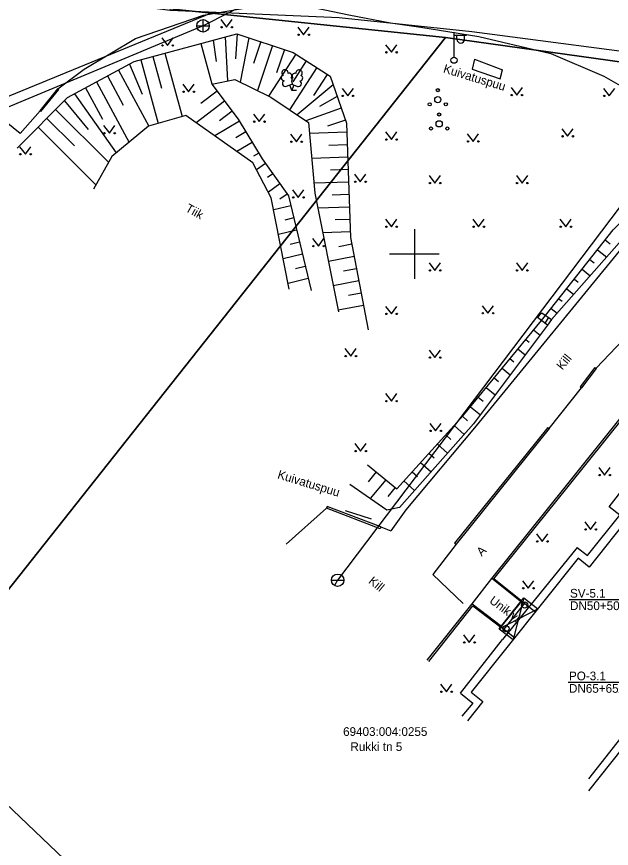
# Model space of a CAD drawing. Extents: x 640663 to 641119, y 6454502 to 6455213.
# Drawn here: x 640918.1 to 640965.8, y 6454952.3 to 6455019 of the extents above; entities that cross this region are included whole.
import ezdxf

# ---------------------------------------------------------------- set-up
doc = ezdxf.new("R2010")
doc.units = 0
for name, color, linetype in [('ABIJOONIS', 7, 'Continuous'), ('HALJASTUS', 7, 'Continuous'), ('HOONE', 7, 'Continuous'), ('HOONEDET', 7, 'Continuous'), ('KKAEV', 7, 'Continuous'), ('KTRASS', 7, 'Continuous'), ('PIIR', 7, 'Continuous'), ('POST', 7, 'Continuous'), ('PUU', 7, 'Continuous'), ('RAJATIS', 7, 'Continuous'), ('RELJEEF', 7, 'Continuous'), ('SITRASS', 7, 'Continuous'), ('TEE', 7, 'Continuous'), ('VEEKOGU', 7, 'Continuous'), ('VKAEV', 7, 'Continuous'), ('VORK', 7, 'Continuous'), ('VTRASS', 7, 'Continuous')]:
    doc.layers.add(name, color=color, linetype=linetype)

msp = doc.modelspace()

# ---------------------------------------------------------------- linework, layer by layer
at = {"layer": 'ABIJOONIS'}
for points in [[(640962.44, 6454972.255), (640969.574, 6454972.255), (640973.486, 6454969.836)], [(640962.358, 6454965.619), (640967.732, 6454965.619), (640974.763, 6454967.945)]]:
    msp.add_lwpolyline(points, dxfattribs=at)
at = {"layer": 'HALJASTUS'}
for p, q in [((640934.454, 6455018.809), (640934.918, 6455018.202)), ((640934.918, 6455018.202), (640935.363, 6455018.809)), ((640940.637, 6455018.203), (640941.1, 6455017.596)), ((640941.1, 6455017.596), (640941.546, 6455018.203)), ((640929.711, 6455017.345), (640930.174, 6455016.738)), ((640930.174, 6455016.738), (640930.62, 6455017.345)), ((640947.688, 6455016.792), (640948.151, 6455016.185)), ((640948.151, 6455016.185), (640948.597, 6455016.792)), ((640931.403, 6455013.629), (640931.866, 6455013.022)), ((640931.866, 6455013.022), (640932.312, 6455013.629)), ((640957.761, 6455013.359), (640958.225, 6455012.752)), ((640958.225, 6455012.752), (640958.67, 6455013.359)), ((640944.188, 6455013.292), (640944.651, 6455012.685)), ((640944.651, 6455012.685), (640945.097, 6455013.292)), ((640965.188, 6455013.292), (640965.651, 6455012.685)), ((640965.651, 6455012.685), (640966.097, 6455013.292)), ((640937.081, 6455011.226), (640937.544, 6455010.62)), ((640937.544, 6455010.62), (640937.99, 6455011.226)), ((640925.044, 6455010.298), (640925.507, 6455009.691)), ((640925.507, 6455009.691), (640925.953, 6455010.298)), ((640961.839, 6455010.049), (640962.302, 6455009.442)), ((640962.302, 6455009.442), (640962.748, 6455010.049)), ((640940.058, 6455009.611), (640940.522, 6455009.005)), ((640940.522, 6455009.005), (640940.967, 6455009.611)), ((640947.688, 6455009.792), (640948.151, 6455009.185)), ((640948.151, 6455009.185), (640948.597, 6455009.792)), ((640954.249, 6455009.645), (640954.712, 6455009.038)), ((640954.712, 6455009.038), (640955.158, 6455009.645)), ((640918.297, 6455008.612), (640918.76, 6455008.006)), ((640918.76, 6455008.006), (640919.206, 6455008.612)), ((640945.195, 6455006.405), (640945.658, 6455005.798)), ((640945.658, 6455005.798), (640946.104, 6455006.405)), ((640951.188, 6455006.292), (640951.651, 6455005.685)), ((640951.651, 6455005.685), (640952.097, 6455006.292)), ((640958.188, 6455006.292), (640958.651, 6455005.685)), ((640958.651, 6455005.685), (640959.097, 6455006.292)), ((640940.21, 6455005.145), (640940.673, 6455004.538)), ((640940.673, 6455004.538), (640941.119, 6455005.145)), ((640947.688, 6455002.792), (640948.151, 6455002.185)), ((640948.151, 6455002.185), (640948.597, 6455002.792)), ((640954.688, 6455002.792), (640955.151, 6455002.185)), ((640955.151, 6455002.185), (640955.597, 6455002.792)), ((640961.688, 6455002.792), (640962.151, 6455002.185)), ((640962.151, 6455002.185), (640962.597, 6455002.792)), ((640941.825, 6455001.234), (640942.288, 6455000.627)), ((640942.288, 6455000.627), (640942.734, 6455001.234)), ((640951.188, 6454999.292), (640951.651, 6454998.685)), ((640951.651, 6454998.685), (640952.097, 6454999.292)), ((640958.188, 6454999.292), (640958.651, 6454998.685)), ((640958.651, 6454998.685), (640959.097, 6454999.292)), ((640947.688, 6454995.792), (640948.151, 6454995.185)), ((640948.151, 6454995.185), (640948.597, 6454995.792)), ((640955.434, 6454995.85), (640955.897, 6454995.243)), ((640955.897, 6454995.243), (640956.343, 6454995.85)), ((640944.42, 6454992.405), (640944.883, 6454991.799)), ((640944.883, 6454991.799), (640945.329, 6454992.405)), ((640951.188, 6454992.292), (640951.651, 6454991.685)), ((640951.651, 6454991.685), (640952.097, 6454992.292)), ((640947.688, 6454988.792), (640948.151, 6454988.185)), ((640948.151, 6454988.185), (640948.597, 6454988.792)), ((640951.235, 6454986.403), (640951.699, 6454985.796)), ((640951.699, 6454985.796), (640952.144, 6454986.403)), ((640945.219, 6454984.788), (640945.683, 6454984.181)), ((640945.683, 6454984.181), (640946.128, 6454984.788)), ((640964.812, 6454982.862), (640965.275, 6454982.256)), ((640965.275, 6454982.256), (640965.721, 6454982.862)), ((640963.681, 6454978.502), (640964.145, 6454977.895)), ((640964.145, 6454977.895), (640964.59, 6454978.502)), ((640959.806, 6454977.533), (640960.269, 6454976.926)), ((640960.269, 6454976.926), (640960.715, 6454977.533)), ((640958.675, 6454973.778), (640959.138, 6454973.171)), ((640959.138, 6454973.171), (640959.584, 6454973.778)), ((640953.948, 6454969.427), (640954.411, 6454968.821)), ((640954.411, 6454968.821), (640954.857, 6454969.427)), ((640952.102, 6454965.469), (640952.566, 6454964.862)), ((640952.566, 6454964.862), (640953.011, 6454965.469))]:
    msp.add_line(p, q, dxfattribs=at)
for centre in [(640934.517, 6455018.202), (640935.346, 6455018.202), (640940.699, 6455017.596), (640941.528, 6455017.596), (640929.773, 6455016.738), (640930.602, 6455016.738), (640947.75, 6455016.185), (640948.579, 6455016.185), (640931.465, 6455013.022), (640932.294, 6455013.022), (640944.25, 6455012.685), (640945.079, 6455012.685), (640957.823, 6455012.752), (640958.652, 6455012.752), (640965.25, 6455012.685), (640937.143, 6455010.62), (640937.972, 6455010.62), (640925.106, 6455009.691), (640925.935, 6455009.691), (640961.901, 6455009.442), (640962.73, 6455009.442), (640940.121, 6455009.005), (640940.949, 6455009.005), (640947.75, 6455009.185), (640948.579, 6455009.185), (640954.311, 6455009.038), (640955.14, 6455009.038), (640918.359, 6455008.006), (640919.188, 6455008.006), (640945.257, 6455005.798), (640946.086, 6455005.798), (640951.25, 6455005.685), (640952.079, 6455005.685), (640958.25, 6455005.685), (640959.079, 6455005.685), (640940.272, 6455004.538), (640941.101, 6455004.538), (640947.75, 6455002.185), (640948.579, 6455002.185), (640954.75, 6455002.185), (640955.579, 6455002.185), (640961.75, 6455002.185), (640962.579, 6455002.185), (640941.887, 6455000.627), (640942.716, 6455000.627), (640951.25, 6454998.685), (640952.079, 6454998.685), (640958.25, 6454998.685), (640959.079, 6454998.685), (640947.75, 6454995.185), (640948.579, 6454995.185), (640955.496, 6454995.243), (640956.325, 6454995.243), (640944.482, 6454991.799), (640945.311, 6454991.799), (640951.25, 6454991.685), (640952.079, 6454991.685), (640947.75, 6454988.185), (640948.579, 6454988.185), (640951.297, 6454985.796), (640952.126, 6454985.796), (640945.282, 6454984.181), (640946.111, 6454984.181), (640964.874, 6454982.256), (640965.703, 6454982.256), (640963.744, 6454977.895), (640964.573, 6454977.895), (640959.868, 6454976.926), (640960.697, 6454976.926), (640958.737, 6454973.171), (640959.566, 6454973.171), (640954.01, 6454968.821), (640954.839, 6454968.821), (640952.165, 6454964.862), (640952.994, 6454964.862)]:
    msp.add_circle(centre, 0.055, dxfattribs=at)
at = {"layer": 'HOONE'}
for points in [[(640967.423, 6454979.15), (640964.026, 6454974.872), (640963.14, 6454975.583), (640954.569, 6454964.82), (640955.505, 6454964.069), (640954.274, 6454962.519)], [(640956.82, 6454969.913), (640958.777, 6454972.405)], [(640958.777, 6454972.405), (640959.901, 6454971.515)], [(640956.82, 6454969.913), (640957.94, 6454969.053)], [(640963.995, 6454957.881), (640967.267, 6454962.01)]]:
    msp.add_lwpolyline(points, dxfattribs=at)
at = {"layer": 'HOONEDET'}
for points in [[(640963.066, 6454976.435), (640963.908, 6454975.785), (640966.496, 6454979.044), (640965.651, 6454979.699), (640969.624, 6454984.848)], [(640963.066, 6454976.435), (640957.068, 6454969.05)], [(640958.777, 6454972.405), (640957.94, 6454969.053)], [(640956.82, 6454969.913), (640959.901, 6454971.515)], [(640953.697, 6454964.762), (640957.068, 6454969.05)], [(640953.697, 6454964.762), (640954.69, 6454963.958), (640953.801, 6454962.909)], [(640967.23, 6454961.963), (640967.529, 6454961.715), (640967.633, 6454961.486), (640963.985, 6454956.923)]]:
    msp.add_lwpolyline(points, dxfattribs=at)
for centre in [(640958.862, 6454971.825), (640957.348, 6454969.922)]:
    msp.add_circle(centre, 0.25, dxfattribs=at)
at = {"layer": 'KKAEV'}
for p, q in [((640933.027, 6455017.808), (640933.027, 6455018.808)), ((640932.527, 6455018.308), (640933.527, 6455018.308))]:
    msp.add_line(p, q, dxfattribs=at)
msp.add_circle((640933.027, 6455018.308), 0.5, dxfattribs=at)
at = {"layer": 'KTRASS'}
for points in [[(640937.11, 6455020.36), (640933.03, 6455018.31)], [(640933.03, 6455018.31), (640893.089, 6455001.673)]]:
    msp.add_lwpolyline(points, dxfattribs=at)
at = {"layer": 'PIIR'}
for points in [[(640864.61, 6455056.95), (640815.44, 6455050.04), (640894.67, 6454977.21), (640909.53, 6454963.18), (640952.49, 6455017.38), (640930.37, 6455019.67), (640871.78, 6455066.15), (640864.61, 6455056.95)], [(640930.37, 6455019.67), (640952.49, 6455017.38), (640995.8, 6455011.33), (641013.46, 6455004.83), (641041.64, 6454984.3), (641048.34, 6454976.45), (641056.09, 6454999.29), (641040.36, 6454998.79), (641026.69, 6455007.73), (640996.79, 6455018.46), (640983.88, 6455020.27), (640936.11, 6455026.93), (640930.37, 6455019.67)], [(640995.8, 6455011.33), (640952.49, 6455017.38), (640909.53, 6454963.18), (640953.5, 6454921.27), (640977.93, 6454951.94), (640977.24, 6454957.34), (641013.46, 6455004.83), (640995.8, 6455011.33)]]:
    msp.add_lwpolyline(points, dxfattribs=at)
at = {"layer": 'POST'}
for p, q in [((640953.186, 6455015.802), (640953.186, 6455017.802)), ((640953.186, 6455017.552), (640954.186, 6455017.552)), ((640953.413, 6455017.231), (640953.413, 6455017.552)), ((640954.025, 6455017.231), (640954.025, 6455017.552))]:
    msp.add_line(p, q, dxfattribs=at)
msp.add_circle((640953.186, 6455015.552), 0.25, dxfattribs=at)
msp.add_arc((640953.719, 6455017.231), 0.306, 180, 0, dxfattribs=at)
at = {"layer": 'PUU'}
for p, q in [((640939.723, 6455013.459), (640940.168, 6455013.634)), ((640940.163, 6455013.124), (640939.988, 6455013.564)), ((640940.163, 6455013.124), (640940.343, 6455013.564)), ((640940.168, 6455013.634), (640940.608, 6455013.454)), ((640940.543, 6455013.124), (640940.163, 6455013.124))]:
    msp.add_line(p, q, dxfattribs=at)
msp.add_lwpolyline([(640940.168, 6455014.129), (640940.148, 6455014.054), (640940.148, 6455014.034), (640940.158, 6455014.004), (640940.178, 6455013.969), (640940.183, 6455013.949), (640940.168, 6455013.914), (640940.143, 6455013.864), (640940.138, 6455013.839), (640940.143, 6455013.824), (640940.153, 6455013.794), (640940.188, 6455013.734), (640940.193, 6455013.714), (640940.188, 6455013.694), (640940.173, 6455013.659), (640940.168, 6455013.634)], dxfattribs=at)
for centre, radius in [((640951.879, 6455013.143), 0.125), ((640951.229, 6455012.018), 0.125), ((640951.879, 6455012.393), 0.25), ((640952.529, 6455012.018), 0.125), ((640951.989, 6455010.444), 0.25), ((640951.989, 6455011.194), 0.125), ((640951.339, 6455010.069), 0.125), ((640952.639, 6455010.069), 0.125)]:
    msp.add_circle(centre, radius, dxfattribs=at)
for centre, radius, start, end in [((640939.606, 6455014.538), 0.256, 111.50269, 232.51731), ((640939.606, 6455014.538), 0.256, 350.48556, 111.50017), ((640940.742, 6455014.529), 0.256, 67.6168, 188.63142), ((640940.742, 6455014.529), 0.256, 306.59966, 67.61428), ((640939.532, 6455014.127), 0.224, 111.43041, 274.49868), ((640939.941, 6455014.288), 0.224, 308.50412, 111.57247), ((640940.167, 6455013.891), 0.237, 66.76552, 111.50149), ((640940.404, 6455014.283), 0.225, 67.7016, 230.51262), ((640940.809, 6455014.117), 0.224, 264.6183, 67.68657), ((640939.637, 6455013.682), 0.237, 111.50143, 291.50036), ((640940.698, 6455013.674), 0.237, 247.61661, 67.61554)]:
    msp.add_arc(centre, radius, start, end, dxfattribs=at)
at = {"layer": 'RAJATIS'}
for points in [[(640954.836, 6455015.633), (640954.646, 6455014.836)], [(640954.836, 6455015.633), (640957.071, 6455014.776)], [(640954.646, 6455014.836), (640956.882, 6455014.045), (640957.071, 6455014.776)], [(640946.543, 6454978.702), (640944.459, 6454979.375)]]:
    msp.add_lwpolyline(points, dxfattribs=at)
at = {"layer": 'RELJEEF'}
for points in [[(640918.107, 6455008.496), (640922.145, 6455012.557), (640927.508, 6455015.45), (640935.746, 6455017.68), (640940.261, 6455016.183), (640943.234, 6455014.259), (640944.546, 6455010.495), (640944.868, 6455001.317), (640946.279, 6454993.903)], [(640934.795, 6455017.423), (640934.989, 6455013.884)], [(640935.76, 6455017.675), (640935.63, 6455015.659)], [(640936.709, 6455017.361), (640936.008, 6455013.792)], [(640932.864, 6455016.9), (640933.746, 6455013.643)], [(640933.83, 6455017.161), (640934.084, 6455015.459)], [(640937.658, 6455017.046), (640937.079, 6455015.299)], [(640938.608, 6455016.731), (640937.406, 6455013.108)], [(640929.969, 6455016.116), (640931.347, 6455011.024)], [(640940.478, 6455016.043), (640938.297, 6455012.673)], [(640939.557, 6455016.416), (640938.935, 6455014.541)], [(640928.038, 6455015.594), (640929.425, 6455010.469)], [(640929.003, 6455015.855), (640929.695, 6455013.301)], [(640941.317, 6455015.499), (640940.229, 6455013.818)], [(640926.231, 6455014.761), (640928.665, 6455010.249)], [(640927.111, 6455015.236), (640928.154, 6455012.815)], [(640942.157, 6455014.956), (640939.97, 6455011.577)], [(640925.351, 6455014.286), (640926.614, 6455011.945)], [(640942.996, 6455014.413), (640941.898, 6455012.715)], [(640924.471, 6455013.812), (640927.09, 6455008.957)], [(640933.726, 6455013.639), (640935.584, 6455013.999), (640938.477, 6455012.585), (640941.503, 6455010.542), (640942.015, 6455004.886), (640943.902, 6454995.343)], [(640933.726, 6455013.639), (640935.857, 6455010.832), (640937.774, 6455007.633), (640939.887, 6455004.656), (640941.707, 6454997.057)], [(640943.47, 6455013.582), (640940.594, 6455011.156)], [(640922.711, 6455012.862), (640926.056, 6455008.107)], [(640923.591, 6455013.337), (640924.947, 6455010.823)], [(640934.16, 6455013.067), (640932.853, 6455012.074)], [(640921.893, 6455012.304), (640923.797, 6455010)], [(640934.765, 6455012.27), (640932.466, 6455010.525)], [(640943.799, 6455012.638), (640942.378, 6455011.828)], [(640921.188, 6455011.595), (640925.449, 6455007.358)], [(640935.37, 6455011.474), (640934.347, 6455010.697)], [(640944.128, 6455011.694), (640941.272, 6455010.698)], [(640920.483, 6455010.885), (640922.712, 6455008.669)], [(640944.457, 6455010.749), (640943.016, 6455010.247)], [(640919.778, 6455010.176), (640924.432, 6455005.548)], [(640935.957, 6455010.666), (640933.963, 6455009.471)], [(640936.471, 6455009.808), (640935.664, 6455009.325)], [(640944.572, 6455009.765), (640941.583, 6455009.66)], [(640936.985, 6455008.95), (640935.752, 6455008.212)], [(640944.607, 6455008.765), (640943.14, 6455008.714)], [(640960.54, 6454995.059), (640965.964, 6455001.933), (640973.052, 6455008.941)], [(640973.052, 6455008.941), (640966.853, 6455001.346), (640961.022, 6454994.727)], [(640937.499, 6455008.092), (640937.073, 6455007.837)], [(640944.642, 6455007.766), (640941.763, 6455007.665)], [(640938.043, 6455007.254), (640937.325, 6455006.745)], [(640944.677, 6455006.767), (640943.265, 6455006.717)], [(640938.622, 6455006.439), (640938.21, 6455006.147)], [(640939.2, 6455005.623), (640938.273, 6455004.965)], [(640944.712, 6455005.767), (640941.944, 6455005.67)], [(640939.779, 6455004.808), (640939.198, 6455004.395)], [(640944.747, 6455004.768), (640943.402, 6455004.721)], [(640940.077, 6455003.864), (640938.704, 6455003.536)], [(640944.782, 6455003.768), (640942.254, 6455003.68)], [(640940.309, 6455002.892), (640939.603, 6455002.723)], [(640944.817, 6455002.769), (640943.634, 6455002.728)], [(640940.542, 6455001.919), (640939.09, 6455001.572)], [(640944.852, 6455001.77), (640942.647, 6455001.692)], [(640940.775, 6455000.947), (640940.029, 6455000.768)], [(640944.97, 6455000.78), (640943.938, 6455000.583)], [(640965.325, 6455001.122), (640965.717, 6455000.813)], [(640964.705, 6455000.337), (640965.448, 6454999.751)], [(640941.008, 6454999.974), (640939.476, 6454999.607)], [(640945.157, 6454999.797), (640943.099, 6454999.405)], [(640964.086, 6454999.552), (640964.436, 6454999.276)], [(640941.241, 6454999.002), (640940.455, 6454998.814)], [(640945.344, 6454998.815), (640944.318, 6454998.62)], [(640963.467, 6454998.767), (640964.124, 6454998.248)], [(640941.474, 6454998.029), (640939.861, 6454997.643)], [(640945.531, 6454997.832), (640943.487, 6454997.443)], [(640962.847, 6454997.982), (640963.155, 6454997.739)], [(640945.718, 6454996.85), (640944.699, 6454996.656)], [(640962.228, 6454997.197), (640962.8, 6454996.745)], [(640961.609, 6454996.412), (640961.873, 6454996.203)], [(640945.905, 6454995.868), (640943.875, 6454995.481)], [(640960.989, 6454995.627), (640961.476, 6454995.242)], [(640946.224, 6454983.081), (640948.582, 6454981.153), (640953.944, 6454987.061), (640960.196, 6454994.672)], [(640960.682, 6454994.285), (640954.758, 6454986.362), (640948.815, 6454979.647), (640947.789, 6454979.449), (640944.815, 6454981.499)], [(640959.577, 6454993.919), (640960.092, 6454993.496)], [(640958.943, 6454993.147), (640959.218, 6454992.921)], [(640958.308, 6454992.374), (640958.893, 6454991.893)], [(640957.673, 6454991.601), (640957.984, 6454991.346)], [(640957.038, 6454990.828), (640957.694, 6454990.289)], [(640956.404, 6454990.056), (640956.749, 6454989.772)], [(640955.769, 6454989.283), (640956.496, 6454988.686)], [(640955.134, 6454988.51), (640955.515, 6454988.197)], [(640954.5, 6454987.737), (640955.297, 6454987.083)], [(640953.86, 6454986.969), (640954.258, 6454986.608)], [(640953.188, 6454986.228), (640953.993, 6454985.498)], [(640952.516, 6454985.488), (640952.923, 6454985.118)], [(640951.844, 6454984.747), (640952.667, 6454984)], [(640951.172, 6454984.007), (640951.588, 6454983.629)], [(640950.5, 6454983.266), (640951.342, 6454982.502)], [(640946.92, 6454982.512), (640946.276, 6454981.724)], [(640949.828, 6454982.526), (640950.253, 6454982.139)], [(640947.695, 6454981.879), (640946.458, 6454980.366)], [(640949.156, 6454981.785), (640950.016, 6454981.004)], [(640948.469, 6454981.246), (640947.876, 6454980.521)]]:
    msp.add_lwpolyline(points, dxfattribs=at)
at = {"layer": 'SITRASS'}
msp.add_lwpolyline([(640898.33, 6455019.31), (640901.33, 6455023.15), (640905.95, 6455022.61), (640917.43, 6455021.26), (640930.39, 6455019.57), (640943.95, 6455018.98), (640954.62, 6455017.86), (640966.26, 6455016.33), (640976.94, 6455014.84), (640987.36, 6455013.29), (640994.447, 6455012.12)], dxfattribs=at)
at = {"layer": 'TEE'}
for points in [[(640921.376, 6455013.244), (640923.496, 6455014.845), (640927.604, 6455017.298), (640933.055, 6455019.158), (640936.972, 6455019.838), (640940.76, 6455020.018), (640944.73, 6455019.206), (640948.072, 6455018.552), (640950.523, 6455018.212), (640955.186, 6455017.457), (640960.948, 6455016.079), (640965.211, 6455014.265), (640968.03, 6455012.679), (640971.489, 6455010.618), (640974.136, 6455009.04), (640976.421, 6455007.875), (640977.611, 6455007.179), (640971.54, 6454998.115), (640964.601, 6454990.821)], [(640919.948, 6455011.486), (640918.354, 6455009.661), (640914.118, 6455013.064)], [(640919.948, 6455011.486), (640921.376, 6455013.244)], [(640920.01, 6455011.436), (640921.438, 6455013.194)], [(640921.438, 6455013.194), (640921.376, 6455013.244)], [(640920.01, 6455011.436), (640919.948, 6455011.486)], [(640973.438, 6455009.456), (640967.408, 6455001.413), (640954.947, 6454986.205), (640949.324, 6454979.459), (640948.114, 6454977.789)], [(640960.231, 6454995.272), (640961.022, 6454994.727), (640960.682, 6454994.285), (640959.897, 6454994.911), (640960.231, 6454995.272)], [(640960.196, 6454994.672), (640960.54, 6454995.059)], [(640960.781, 6454994.893), (640960.467, 6454994.456)], [(640964.49, 6454990.898), (640963.3, 6454989.341)], [(640964.609, 6454990.807), (640963.419, 6454989.25)], [(640964.49, 6454990.898), (640964.609, 6454990.807)], [(640963.3, 6454989.341), (640963.419, 6454989.25)], [(640960.821, 6454985.983), (640963.419, 6454989.25)], [(640956.22, 6454973.954), (640962.224, 6454981.42), (640966.856, 6454987.204)], [(640956.387, 6454973.922), (640962.341, 6454981.326), (640966.923, 6454987.048)], [(640960.704, 6454986.077), (640958.936, 6454983.886), (640953.231, 6454976.799)], [(640960.821, 6454985.983), (640959.053, 6454983.792), (640953.348, 6454976.705)], [(640960.704, 6454986.077), (640960.821, 6454985.983)], [(640942.951, 6454979.598), (640939.717, 6454976.704)], [(640943.005, 6454979.738), (640942.951, 6454979.598)], [(640947.245, 6454977.948), (640942.951, 6454979.598)], [(640947.299, 6454978.088), (640943.005, 6454979.738)], [(640947.299, 6454978.088), (640947.245, 6454977.948)], [(640947.299, 6454978.088), (640948.114, 6454977.789)], [(640953.348, 6454976.705), (640951.479, 6454974.274), (640953.904, 6454971.935)], [(640953.231, 6454976.799), (640953.348, 6454976.705)], [(640954.629, 6454971.917), (640956.22, 6454973.954)], [(640958.483, 6454972.139), (640956.22, 6454973.954)], [(640958.533, 6454972.201), (640956.387, 6454973.922)], [(640956.971, 6454970.06), (640958.618, 6454972.143), (640959.719, 6454971.287)], [(640958.833, 6454971.976), (640957.19, 6454969.885)], [(640958.483, 6454972.139), (640958.566, 6454972.077)], [(640958.533, 6454972.201), (640958.616, 6454972.141)], [(640951.031, 6454967.385), (640954.629, 6454971.917)], [(640951.148, 6454967.292), (640954.698, 6454971.763)], [(640954.629, 6454971.917), (640956.983, 6454970.118)], [(640954.698, 6454971.763), (640956.934, 6454970.054)], [(640956.934, 6454970.054), (640956.954, 6454970.038), (640956.971, 6454970.06)], [(640956.971, 6454970.06), (640958.053, 6454969.195)], [(640956.983, 6454970.118), (640957.003, 6454970.101)]]:
    msp.add_lwpolyline(points, dxfattribs=at)
at = {"layer": 'VEEKOGU'}
for points in [[(640931.637, 6455011.108), (640928.662, 6455010.248), (640925.711, 6455007.824), (640924.234, 6455005.195)], [(640937.019, 6455007.32), (640931.637, 6455011.108)], [(640939.953, 6454997.177), (640938.511, 6455004.518), (640937.019, 6455007.32)]]:
    msp.add_lwpolyline(points, dxfattribs=at)
at = {"layer": 'VKAEV'}
msp.add_line((640943.338, 6454973.813), (640944.338, 6454973.813), dxfattribs=at)
msp.add_circle((640943.838, 6454973.813), 0.5, dxfattribs=at)
at = {"layer": 'VORK'}
for p, q in [((640950, 6455002), (640950, 6454998)), ((640948, 6455000), (640952, 6455000))]:
    msp.add_line(p, q, dxfattribs=at)
at = {"layer": 'VTRASS'}
for points in [[(640933.68, 6455019.33), (640896.236, 6455003.98), (640894.615, 6455005.642), (640894.389, 6455007.042)], [(640976.92, 6455018.62), (640976.74, 6455017.31), (640943.838, 6454973.813)], [(640943.838, 6454973.813), (640943.577, 6454973.387)]]:
    msp.add_lwpolyline(points, dxfattribs=at)

# ---------------------------------------------------------------- texts
at = {"layer": 'ABIJOONIS'}
for s, p in [('SV-5.1', (640962.497, 6454972.417)), ('DN50+50/250', (640962.497, 6454971.417)), ('PO-3.1 ', (640962.414, 6454965.781)), ('DN65+65/250', (640962.414, 6454964.781))]:
    msp.add_text(s, height=0.7, dxfattribs=at).set_placement(p)
at = {"layer": 'PIIR'}
for s, p in [('69403:004:0255', (640944.276, 6454961.316)), ('Rukki tn 5', (640944.863, 6454960.106))]:
    msp.add_text(s, height=0.7, dxfattribs=at).set_placement(p)
at = {"layer": 'RAJATIS'}
for p in [(640952.268, 6455014.579), (640938.954, 6454982.005)]:
    msp.add_text('Kuivatuspuu', height=0.7, rotation=343.08299, dxfattribs=at).set_placement(p)
at = {"layer": 'TEE'}
for s, rotation, p in [('Kill', 51.04409, (640961.892, 6454990.635)), ('A', 44.22578, (640955.403, 6454975.695)), ('Kill', 320.52754, (640946.257, 6454973.641)), ('Unikivi', 323.1301, (640955.959, 6454972.049))]:
    msp.add_text(s, height=0.7, rotation=rotation, dxfattribs=at).set_placement(p)
at = {"layer": 'VEEKOGU'}
msp.add_text('Tiik', height=0.7, rotation=330.77195, dxfattribs=at).set_placement((640931.548, 6455003.464))

doc.saveas('drawing.dxf')
